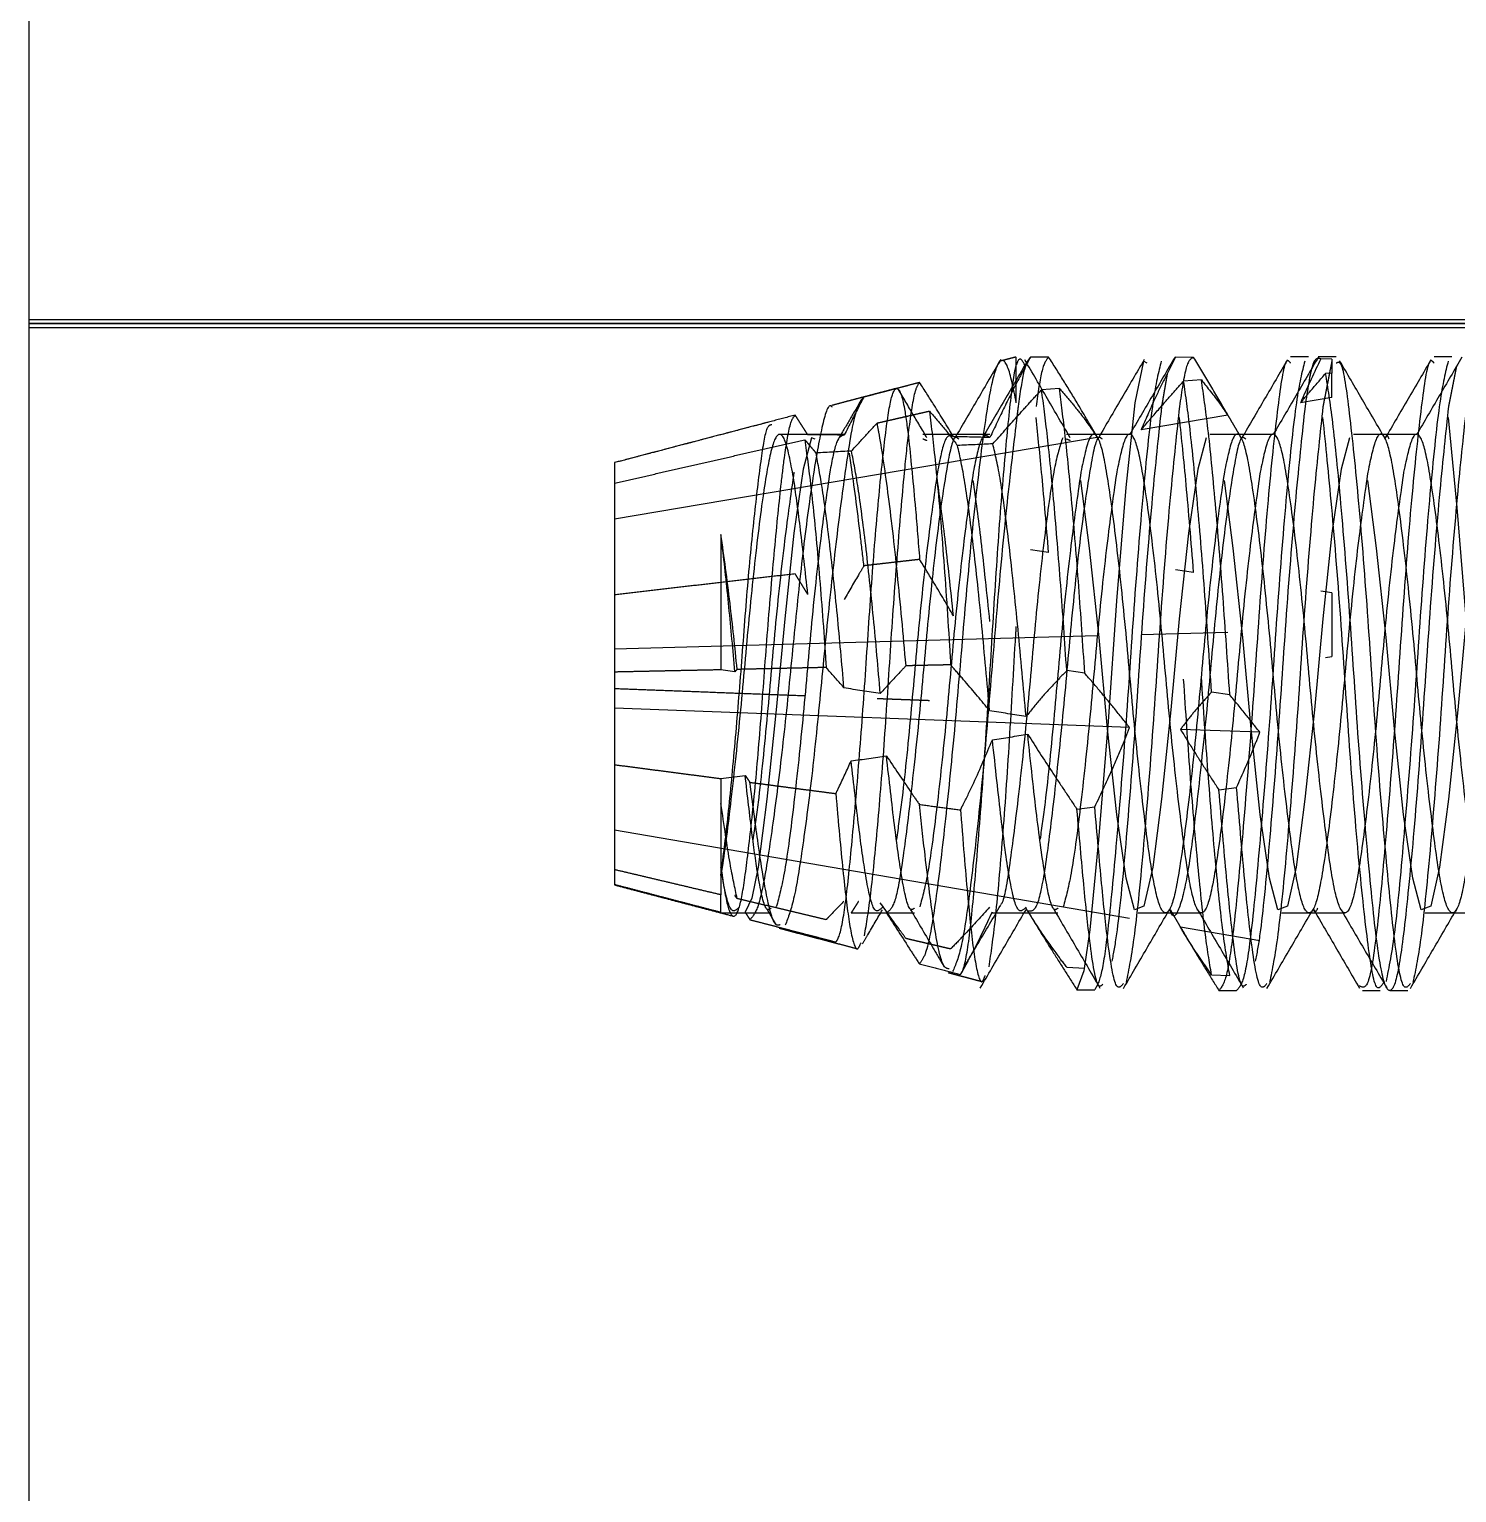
# Paper-space layout '2 DOOR PANEL LAYOUT - A1 Sheet' of a CAD drawing. Extents: x 50 to 825, y 22 to 486.
# Drawn here: x 471.073 to 472.101, y 465.274 to 466.327 of the extents above; entities that cross this region are included whole.
import ezdxf

# ---------------------------------------------------------------- set-up
doc = ezdxf.new("R2010")
doc.units = 0
doc.linetypes.add('HIDDEN', pattern=[0.375, 0.25, -0.125])
doc.layers.add('N-EQPM', color=3, linetype='Continuous', lineweight=25)

psp = doc.layouts.new('2 DOOR PANEL LAYOUT - A1 Sheet')

# ---------------------------------------------------------------- linework, layer by layer
at = {"layer": 'N-EQPM', "linetype": 'HIDDEN', "ltscale": 7}
for p, q in [((471.0729, 466.1155), (471.0729, 466.752)), ((471.0729, 466.1184), (472.3125, 466.1184)), ((471.0729, 466.1156), (472.3125, 466.1156)), ((471.0729, 466.1155), (472.3125, 466.1155)), ((471.0729, 466.1126), (471.0729, 466.1155)), ((471.0729, 466.1126), (472.3125, 466.1126)), ((471.0729, 464.9953), (471.0729, 466.1126)), ((471.7836, 466.0584), (471.7836, 466.0913)), ((471.8069, 466.0913), (471.7938, 466.0913)), ((471.9113, 466.0911), (471.8983, 466.0912)), ((472.0109, 466.0898), (472.0028, 466.09)), ((472.0109, 466.0898), (472.0109, 466.0798)), ((472.0109, 466.0798), (472.0063, 466.0795)), ((472.0109, 466.0622), (472.0109, 466.0798)), ((471.8146, 466.0687), (471.8018, 466.0678)), ((471.9169, 466.0748), (471.9041, 466.074)), ((472.0109, 466.0622), (471.9883, 466.0583)), ((471.9358, 466.0494), (471.8734, 466.0389)), ((471.8419, 466.0335), (471.4944, 465.9746)), ((471.4944, 466.0153), (471.4944, 466.0005)), ((471.4944, 466.0005), (471.4944, 465.8645)), ((471.5709, 465.9636), (471.5709, 465.8661)), ((471.8069, 465.9506), (471.7938, 465.9524)), ((471.9113, 465.9363), (471.8983, 465.9381)), ((472.0109, 465.9216), (472.0028, 465.9228)), ((472.0109, 465.9216), (472.0109, 465.8758)), ((471.8419, 465.8905), (471.4944, 465.8811)), ((471.9358, 465.893), (471.8734, 465.8913)), ((471.581, 465.8647), (471.5709, 465.8661)), ((472.0063, 465.875), (472.0109, 465.8758)), ((471.4944, 465.8645), (471.4944, 465.8386)), ((471.8329, 465.8636), (471.8199, 465.8655)), ((471.9373, 465.8481), (471.9242, 465.8501)), ((471.8651, 465.8246), (471.4944, 465.8386)), ((471.4944, 465.8386), (471.4944, 465.7978)), ((471.959, 465.8211), (471.9018, 465.8232)), ((471.4944, 465.7978), (471.4944, 465.7112)), ((471.5709, 465.7878), (471.5884, 465.7901)), ((471.5709, 465.7878), (471.5709, 465.7241)), ((471.9295, 465.7796), (471.9422, 465.7814)), ((471.8273, 465.7657), (471.8401, 465.7674)), ((471.8651, 465.6871), (471.4944, 465.7506)), ((471.5709, 465.7235), (471.5709, 465.7041)), ((471.5709, 465.6916), (471.5709, 465.7041)), ((471.959, 465.671), (471.9018, 465.6808)), ((471.8199, 465.6519), (471.8329, 465.6512)), ((471.9242, 465.6466), (471.9373, 465.646)), ((471.8273, 465.6357), (471.8401, 465.6356)), ((471.9295, 465.6352), (471.9422, 465.6352))]:
    psp.add_line(p, q, dxfattribs=at)
for points in [[(471.8778, 466.087), (471.8751, 466.0884), (471.869, 466.0583), (471.8624, 465.9975), (471.8557, 465.9158), (471.8497, 465.8288), (471.8429, 465.7437), (471.8366, 465.6788), (471.8322, 465.6493), (471.8273, 465.6357), (471.8273, 465.6357)], [(472.1877, 466.087), (472.185, 466.0884), (472.1789, 466.0583), (472.1723, 465.9975), (472.1656, 465.9158), (472.1596, 465.8288), (472.1528, 465.7437), (472.1465, 465.6788), (472.1402, 465.6417), (472.1333, 465.6382), (472.1273, 465.6683), (472.1206, 465.7291), (472.114, 465.8108), (472.108, 465.8978), (472.1011, 465.9829), (472.0948, 466.0477), (472.0948, 466.0477)], [(471.6389, 466.0322), (471.6362, 466.0332), (471.6302, 466.0105), (471.6235, 465.9646), (471.6169, 465.9029), (471.6108, 465.8372), (471.604, 465.773), (471.5977, 465.7241), (471.5933, 465.7016), (471.5884, 465.6915), (471.5884, 465.6915)], [(471.9203, 466.0332), (471.9142, 466.0105), (471.9076, 465.9646), (471.9009, 465.9029), (471.8949, 465.8372), (471.8881, 465.773), (471.8818, 465.7241), (471.8755, 465.696), (471.8686, 465.6933), (471.8626, 465.7161), (471.8559, 465.762), (471.8493, 465.8237), (471.8433, 465.8894), (471.8364, 465.9536), (471.8301, 466.0025), (471.8301, 466.0025)], [(472.0236, 466.0332), (472.0175, 466.0105), (472.0109, 465.9646), (472.0042, 465.9029), (471.9982, 465.8372), (471.9914, 465.773), (471.9851, 465.7241), (471.9788, 465.696), (471.9719, 465.6933), (471.9659, 465.7161), (471.9592, 465.762), (471.9526, 465.8237), (471.9466, 465.8894), (471.9397, 465.9536), (471.9334, 466.0025), (471.9334, 466.0025)], [(472.1269, 466.0332), (472.1208, 466.0105), (472.1142, 465.9646), (472.1075, 465.9029), (472.1015, 465.8372), (472.0947, 465.773), (472.0884, 465.7241), (472.0821, 465.696), (472.0752, 465.6933), (472.0692, 465.7161), (472.0625, 465.762), (472.0559, 465.8237), (472.0499, 465.8894), (472.043, 465.9536), (472.0367, 466.0025), (472.0367, 466.0025)]]:
    psp.add_lwpolyline(points, dxfattribs=at)
for major_axis, ratio, start_param, end_param in [((-1.4022, -0.0934), 0.10313, 4.07907, 4.101961), ((-1.4022, -0.0934), 0.10313, 3.983232, 4.007909), ((-1.4022, -0.1459), 0.065226, 3.981354, 4.00532), ((-1.4022, -0.1459), 0.065226, 4.074579, 4.096899), ((-1.4022, 0.1459), 0.065226, 4.069647, 4.092899), ((-1.4022, 0.1459), 0.065226, 3.971951, 3.997166), ((-1.4022, -0.0934), 0.10313, 2.287904, 2.312362), ((-1.4022, -0.0934), 0.10313, 2.194777, 2.217431)]:
    psp.add_ellipse((470.8376, 465.8633), major_axis=major_axis, ratio=ratio, start_param=start_param, end_param=end_param, dxfattribs=at)
for points, knots in [([(471.7836, 466.0584), (471.7816, 466.0686), (471.7774, 466.0894), (471.7704, 466.0904), (471.7642, 466.0673), (471.7577, 466.0205), (471.7506, 465.9566), (471.7443, 465.883), (471.7379, 465.8083), (471.7308, 465.7412), (471.7244, 465.6892), (471.7189, 465.661), (471.7152, 465.6562), (471.7138, 465.6544)], [0, 0, 0, 0, 0.09296, 0.189983, 0.287103, 0.383919, 0.478657, 0.573518, 0.668231, 0.760689, 0.853291, 0.945849, 1, 1, 1, 1]), ([(471.7724, 466.0896), (471.7669, 466.0802), (471.756, 466.0614), (471.745, 466.0426), (471.7395, 466.0333)], [0, 0, 0, 0, 0.500447, 1, 1, 1, 1]), ([(471.7914, 466.0882), (471.7859, 466.0789), (471.7751, 466.0602), (471.7642, 466.0417), (471.7587, 466.0324)], [0, 0, 0, 0, 0.500148, 1, 1, 1, 1]), ([(471.7938, 466.0913), (471.7913, 466.0865), (471.7848, 466.0746), (471.7749, 466.0554), (471.7681, 466.0407), (471.7646, 466.0334)], [0, 0, 0, 0, 0.24857, 0.624132, 1, 1, 1, 1]), ([(471.7897, 466.0858), (471.788, 466.0888), (471.7859, 466.0924), (471.784, 466.0866), (471.7836, 466.0856)], [0, 0, 0, 0, 0.819921, 1, 1, 1, 1]), ([(471.7938, 466.0913), (471.7922, 466.0893), (471.7891, 466.0853), (471.7863, 466.0654), (471.7849, 466.0557)], [0, 0, 0, 0, 0.50875, 1, 1, 1, 1]), ([(471.8225, 466.0332), (471.817, 466.0425), (471.8061, 466.0612), (471.7952, 466.08), (471.7897, 466.0893)], [0, 0, 0, 0, 0.49973, 1, 1, 1, 1]), ([(471.8069, 466.0913), (471.8053, 466.0894), (471.8021, 466.0857), (471.7992, 466.0656), (471.7978, 466.0557)], [0, 0, 0, 0, 0.508739, 1, 1, 1, 1]), ([(471.8419, 466.0335), (471.8373, 466.0415), (471.8294, 466.0552), (471.8176, 466.0744), (471.8105, 466.0857), (471.8069, 466.0913)], [0, 0, 0, 0, 0.407665, 0.703812, 1, 1, 1, 1]), ([(471.888, 466.0884), (471.886, 466.0805), (471.882, 466.0644), (471.8753, 466.0006), (471.8686, 465.9182), (471.8627, 465.8267), (471.8557, 465.7411), (471.85, 465.6806), (471.8451, 465.6449), (471.8418, 465.6387), (471.8401, 465.6356)], [0, 0, 0, 0, 0.131427, 0.267101, 0.402776, 0.534203, 0.671072, 0.80442, 0.90051, 1, 1, 1, 1]), ([(471.8757, 466.0895), (471.8702, 466.0801), (471.8592, 466.0613), (471.8482, 466.0425), (471.8427, 466.0331)], [0, 0, 0, 0, 0.500511, 1, 1, 1, 1]), ([(471.8979, 466.0913), (471.8924, 466.082), (471.8816, 466.0634), (471.8707, 466.0448), (471.8653, 466.0355)], [0, 0, 0, 0, 0.500113, 1, 1, 1, 1]), ([(471.8983, 466.0912), (471.8957, 466.0861), (471.8905, 466.076), (471.882, 466.0586), (471.8766, 466.0462), (471.8734, 466.0389)], [0, 0, 0, 0, 0.29298, 0.585965, 1, 1, 1, 1]), ([(471.9113, 466.0911), (471.9095, 466.0903), (471.9059, 466.0889), (471.9027, 466.0666), (471.9011, 466.0557)], [0, 0, 0, 0, 0.508488, 1, 1, 1, 1]), ([(471.9358, 466.0494), (471.9353, 466.0503), (471.9311, 466.0578), (471.9231, 466.0718), (471.9153, 466.0846), (471.9113, 466.0911)], [0, 0, 0, 0, 0.064112, 0.531976, 1, 1, 1, 1]), ([(471.9811, 466.087), (471.9802, 466.0881), (471.977, 466.0918), (471.9724, 466.0614), (471.9657, 466.0014), (471.959, 465.9179), (471.9531, 465.8267), (471.9461, 465.7411), (471.9403, 465.679), (471.935, 465.6419), (471.9313, 465.6375), (471.9295, 465.6352)], [0, 0, 0, 0, 0.051185, 0.173458, 0.299684, 0.42591, 0.548183, 0.675519, 0.79958, 0.898104, 1, 1, 1, 1]), ([(471.9913, 466.0884), (471.9893, 466.0805), (471.9853, 466.0644), (471.9786, 466.0006), (471.9719, 465.9182), (471.966, 465.8267), (471.959, 465.7411), (471.9532, 465.6788), (471.9478, 465.6415), (471.9441, 465.6373), (471.9422, 465.6352)], [0, 0, 0, 0, 0.128504, 0.261162, 0.39382, 0.522325, 0.65615, 0.786533, 0.891483, 1, 1, 1, 1]), ([(471.9788, 466.0893), (471.9734, 466.0799), (471.9624, 466.0612), (471.9515, 466.0425), (471.946, 466.0331)], [0, 0, 0, 0, 0.500293, 1, 1, 1, 1]), ([(472.0012, 466.0913), (471.9957, 466.082), (471.9849, 466.0634), (471.974, 466.0448), (471.9686, 466.0355)], [0, 0, 0, 0, 0.500113, 1, 1, 1, 1]), ([(472.0028, 466.09), (471.9982, 466.0803), (471.9932, 466.0698), (471.9886, 466.0592), (471.9883, 466.0583)], [0, 0, 0, 0, 0.920974, 1, 1, 1, 1]), ([(472.0028, 466.09), (472.0008, 466.0906), (471.9968, 466.0917), (471.9933, 466.0676), (471.9915, 466.0557)], [0, 0, 0, 0, 0.508007, 1, 1, 1, 1]), ([(472.0674, 465.6403), (472.0657, 465.6382), (472.0618, 465.6332), (472.0561, 465.6667), (472.0499, 465.7288), (472.0428, 465.8125), (472.037, 465.9038), (472.0303, 465.9893), (472.0235, 466.0538), (472.0186, 466.0893), (472.0151, 466.0875), (472.0138, 466.0869)], [0, 0, 0, 0, 0.090174, 0.209805, 0.329436, 0.452226, 0.570133, 0.691852, 0.81357, 0.931477, 1, 1, 1, 1]), ([(472.0492, 466.0326), (472.0437, 466.0419), (472.0328, 466.0606), (472.0219, 466.0793), (472.0164, 466.0886)], [0, 0, 0, 0, 0.499757, 1, 1, 1, 1]), ([(472.0844, 466.087), (472.0835, 466.0881), (472.0803, 466.0918), (472.0757, 466.0614), (472.069, 466.0014), (472.0623, 465.9179), (472.0564, 465.8267), (472.0494, 465.741), (472.0432, 465.6746), (472.0371, 465.635), (472.0328, 465.6374), (472.0307, 465.6385)], [0, 0, 0, 0, 0.049283, 0.167011, 0.288545, 0.410079, 0.527807, 0.65041, 0.76986, 0.889309, 1, 1, 1, 1]), ([(472.0821, 466.0893), (472.0767, 466.0799), (472.0657, 466.0612), (472.0548, 466.0425), (472.0493, 466.0331)], [0, 0, 0, 0, 0.500293, 1, 1, 1, 1]), ([(472.0946, 466.0884), (472.0926, 466.0805), (472.0886, 466.0644), (472.0819, 466.0006), (472.0752, 465.9182), (472.0693, 465.8265), (472.0623, 465.7416), (472.0561, 465.6726), (472.0519, 465.652), (472.0498, 465.6417)], [0, 0, 0, 0, 0.140148, 0.284827, 0.429505, 0.569653, 0.715605, 0.857802, 1, 1, 1, 1]), ([(472.1045, 466.0913), (472.099, 466.082), (472.0882, 466.0634), (472.0773, 466.0448), (472.0719, 466.0355)], [0, 0, 0, 0, 0.500113, 1, 1, 1, 1]), ([(471.7434, 465.6467), (471.7439, 465.6473), (471.746, 465.6505), (471.7497, 465.6692), (471.7541, 465.7156), (471.7592, 465.779), (471.7641, 465.8528), (471.7685, 465.9285), (471.7735, 465.9979), (471.7786, 466.0527), (471.7816, 466.0773), (471.7834, 466.0847), (471.7836, 466.0856)], [0, 0, 0, 0, 0.030685, 0.147582, 0.264408, 0.382582, 0.501566, 0.620507, 0.740518, 0.861587, 0.98264, 1, 1, 1, 1]), ([(471.9883, 466.0583), (471.9906, 466.0612), (471.9966, 466.0683), (472.0027, 466.0753), (472.0063, 466.0795)], [0, 0, 0, 0, 0.403677, 1, 1, 1, 1]), ([(472.0948, 466.0557), (472.0928, 466.0369), (472.0886, 465.9989), (472.0816, 465.9138), (472.0757, 465.8228), (472.069, 465.7375), (472.0623, 465.6717), (472.0564, 465.6348), (472.0494, 465.6327), (472.0432, 465.6659), (472.0369, 465.729), (472.0299, 465.8124), (472.0241, 465.9039), (472.0176, 465.9851), (472.0115, 466.0479), (472.008, 466.0691), (472.0063, 466.0795)], [0, 0, 0, 0, 0.072273, 0.146454, 0.217685, 0.291219, 0.364753, 0.435984, 0.510165, 0.582438, 0.654711, 0.728892, 0.800123, 0.873657, 0.938073, 1, 1, 1, 1]), ([(471.6537, 465.6701), (471.6541, 465.6707), (471.6563, 465.6733), (471.66, 465.6901), (471.6644, 465.7313), (471.6695, 465.788), (471.6745, 465.8538), (471.6788, 465.9216), (471.6838, 465.9837), (471.6889, 466.033), (471.6932, 466.0638), (471.6981, 466.0722), (471.7027, 466.0598), (471.7052, 466.0396), (471.7063, 466.0313)], [0, 0, 0, 0, 0.024911, 0.113583, 0.202188, 0.291934, 0.382376, 0.472778, 0.564083, 0.656293, 0.74849, 0.841354, 0.935332, 1, 1, 1, 1]), ([(471.7193, 466.0331), (471.7158, 466.0391), (471.7087, 466.051), (471.7017, 466.063), (471.6982, 466.069)], [0, 0, 0, 0, 0.4998, 1, 1, 1, 1]), ([(471.7063, 466.0386), (471.7078, 466.0499), (471.7103, 466.068), (471.713, 466.0716), (471.714, 466.073)], [0, 0, 0, 0, 0.629329, 1, 1, 1, 1]), ([(471.7384, 466.034), (471.7338, 466.0415), (471.7258, 466.0546), (471.7175, 466.0675), (471.714, 466.073)], [0, 0, 0, 0, 0.577271, 1, 1, 1, 1]), ([(471.7667, 466.0288), (471.7725, 466.0353), (471.7811, 466.0451), (471.7929, 466.0581), (471.7988, 466.0646), (471.8018, 466.0678)], [0, 0, 0, 0, 0.499963, 0.749979, 1, 1, 1, 1]), ([(471.8199, 465.8655), (471.8185, 465.8863), (471.8156, 465.9286), (471.8108, 465.9868), (471.806, 466.0362), (471.8032, 466.0574), (471.8018, 466.0678)], [0, 0, 0, 0, 0.247697, 0.505138, 0.757219, 1, 1, 1, 1]), ([(471.8329, 465.8636), (471.8315, 465.8847), (471.8286, 465.9277), (471.8237, 465.9869), (471.8188, 466.0369), (471.816, 466.0582), (471.8146, 466.0687)], [0, 0, 0, 0, 0.247631, 0.505158, 0.757319, 1, 1, 1, 1]), ([(471.8146, 466.0687), (471.8172, 466.0657), (471.8224, 466.0597), (471.8319, 466.0481), (471.838, 466.0393), (471.8419, 466.0335)], [0, 0, 0, 0, 0.260983, 0.521972, 1, 1, 1, 1]), ([(471.8734, 466.0389), (471.8776, 466.0437), (471.8846, 466.052), (471.8949, 466.0637), (471.901, 466.0706), (471.9041, 466.074)], [0, 0, 0, 0, 0.413106, 0.706546, 1, 1, 1, 1]), ([(471.9242, 465.8501), (471.9226, 465.8734), (471.9195, 465.9211), (471.9141, 465.9871), (471.9087, 466.0419), (471.9056, 466.0635), (471.9041, 466.074)], [0, 0, 0, 0, 0.247496, 0.505329, 0.757719, 1, 1, 1, 1]), ([(471.9373, 465.8481), (471.9357, 465.8718), (471.9325, 465.9202), (471.927, 465.9872), (471.9216, 466.0427), (471.9184, 466.0642), (471.9169, 466.0748)], [0, 0, 0, 0, 0.247519, 0.505358, 0.757739, 1, 1, 1, 1]), ([(471.9169, 466.0748), (471.9213, 466.0692), (471.9281, 466.0609), (471.9339, 466.0523), (471.9358, 466.0494)], [0, 0, 0, 0, 0.665191, 1, 1, 1, 1]), ([(471.6511, 466.0553), (471.6508, 466.0556), (471.6482, 466.0584), (471.6436, 466.0426), (471.6374, 466.0079), (471.6302, 465.955), (471.6237, 465.8932), (471.6175, 465.8288), (471.6104, 465.7698), (471.6037, 465.7228), (471.598, 465.6933), (471.5937, 465.6884), (471.5918, 465.6862)], [0, 0, 0, 0, 0.014907, 0.130613, 0.246258, 0.358923, 0.471505, 0.584038, 0.693788, 0.803246, 0.912669, 1, 1, 1, 1]), ([(471.671, 466.0587), (471.6683, 466.0542), (471.663, 466.0451), (471.6577, 466.0361), (471.655, 466.0316)], [0, 0, 0, 0, 0.500084, 1, 1, 1, 1]), ([(471.6739, 466.0625), (471.6728, 466.0604), (471.6679, 466.0513), (471.6633, 466.0422), (471.6597, 466.0352)], [0, 0, 0, 0, 0.228724, 1, 1, 1, 1]), ([(471.6739, 466.0625), (471.673, 466.0617), (471.6699, 466.0589), (471.6663, 466.0464), (471.6638, 466.0317), (471.6634, 466.029)], [0, 0, 0, 0, 0.23142, 0.860587, 1, 1, 1, 1]), ([(471.6166, 466.0187), (471.6181, 466.0288), (471.6206, 466.0451), (471.6234, 466.0483), (471.6244, 466.0495)], [0, 0, 0, 0, 0.622106, 1, 1, 1, 1]), ([(471.721, 466.0524), (471.7225, 466.0408), (471.7254, 466.0169), (471.7305, 465.9584), (471.7341, 465.9059), (471.736, 465.8759), (471.7363, 465.8697)], [0, 0, 0, 0, 0.291283, 0.604746, 0.919038, 1, 1, 1, 1]), ([(471.721, 466.0524), (471.7242, 466.0487), (471.7314, 466.0406), (471.7378, 466.0322), (471.7413, 466.0276)], [0, 0, 0, 0, 0.447671, 1, 1, 1, 1]), ([(471.8069, 465.9506), (471.8053, 465.9698), (471.8021, 466.0074), (471.7992, 466.0345), (471.7978, 466.0477)], [0, 0, 0, 0, 0.508739, 1, 1, 1, 1]), ([(471.8882, 466.0557), (471.8862, 466.0369), (471.882, 465.9989), (471.875, 465.9139), (471.8691, 465.8226), (471.8624, 465.7385), (471.8566, 465.6783), (471.8535, 465.662), (471.8524, 465.6563)], [0, 0, 0, 0, 0.178559, 0.361831, 0.537816, 0.71949, 0.901164, 1, 1, 1, 1]), ([(471.9011, 466.0557), (471.8991, 466.0369), (471.8949, 465.9989), (471.8879, 465.9138), (471.882, 465.8227), (471.8753, 465.738), (471.8686, 465.6702), (471.8646, 465.6505), (471.8626, 465.6409)], [0, 0, 0, 0, 0.16577, 0.335915, 0.499296, 0.667958, 0.83662, 1, 1, 1, 1]), ([(471.9113, 465.9363), (471.9095, 465.9584), (471.9059, 466.0019), (471.9027, 466.0326), (471.9011, 466.0477)], [0, 0, 0, 0, 0.508488, 1, 1, 1, 1]), ([(471.9915, 466.0557), (471.9895, 466.0369), (471.9853, 465.9989), (471.9783, 465.9139), (471.9724, 465.8226), (471.9657, 465.7385), (471.9599, 465.6783), (471.9568, 465.662), (471.9557, 465.6563)], [0, 0, 0, 0, 0.178559, 0.361831, 0.537816, 0.71949, 0.901164, 1, 1, 1, 1]), ([(472.0044, 466.0557), (472.0024, 466.0369), (471.9982, 465.9989), (471.9912, 465.9138), (471.9854, 465.8227), (471.9786, 465.738), (471.9719, 465.6702), (471.9679, 465.6505), (471.9659, 465.6409)], [0, 0, 0, 0, 0.16577, 0.335915, 0.499296, 0.667958, 0.83662, 1, 1, 1, 1]), ([(472.048, 465.6408), (472.0463, 465.6382), (472.0423, 465.6324), (472.037, 465.6645), (472.0303, 465.7253), (472.0235, 465.8087), (472.0177, 465.8996), (472.0107, 465.9867), (472.0065, 466.0276), (472.0044, 466.0477)], [0, 0, 0, 0, 0.112818, 0.257766, 0.4074, 0.557034, 0.701982, 0.852932, 1, 1, 1, 1]), ([(472.1077, 466.0557), (472.1057, 466.0369), (472.1015, 465.9989), (472.0945, 465.9138), (472.0887, 465.8227), (472.0819, 465.738), (472.0752, 465.6702), (472.0712, 465.6505), (472.0692, 465.6409)], [0, 0, 0, 0, 0.16577, 0.335915, 0.499296, 0.667958, 0.83662, 1, 1, 1, 1]), ([(471.5709, 465.718), (471.5724, 465.7298), (471.5755, 465.7534), (471.5806, 465.8061), (471.5855, 465.8647), (471.5898, 465.9241), (471.595, 465.9777), (471.5999, 466.0185), (471.6037, 466.042), (471.6065, 466.0426), (471.6076, 466.0428)], [0, 0, 0, 0, 0.128478, 0.257297, 0.386811, 0.516189, 0.647565, 0.779948, 0.912246, 1, 1, 1, 1]), ([(471.6235, 466.0025), (471.6215, 466.0136), (471.6173, 466.0361), (471.6103, 466.0375), (471.6044, 466.014), (471.5977, 465.9672), (471.591, 465.9046), (471.5851, 465.8356), (471.5781, 465.7712), (471.5735, 465.7343), (471.5712, 465.72), (471.5709, 465.718)], [0, 0, 0, 0, 0.121649, 0.246537, 0.366419, 0.490208, 0.613997, 0.73388, 0.858767, 0.980417, 1, 1, 1, 1]), ([(471.6597, 466.0352), (471.6579, 466.0347), (471.6542, 466.0339), (471.6509, 466.0169), (471.6493, 466.0085)], [0, 0, 0, 0, 0.508493, 1, 1, 1, 1]), ([(471.6649, 466.0236), (471.6685, 466.0276), (471.6747, 466.0343), (471.6808, 466.041), (471.6834, 466.0438)], [0, 0, 0, 0, 0.594005, 1, 1, 1, 1]), ([(471.6743, 465.6746), (471.6758, 465.6835), (471.6788, 465.7015), (471.6838, 465.7525), (471.6889, 465.8151), (471.6932, 465.8845), (471.6981, 465.9518), (471.7027, 466.0051), (471.7052, 466.0289), (471.7063, 466.0386)], [0, 0, 0, 0, 0.146371, 0.294203, 0.443501, 0.592777, 0.743136, 0.895296, 1, 1, 1, 1]), ([(471.7042, 465.869), (471.7022, 465.8915), (471.6981, 465.9371), (471.6912, 465.9963), (471.6862, 466.0292), (471.6838, 466.0416), (471.6834, 466.0438)], [0, 0, 0, 0, 0.307547, 0.621473, 0.935169, 1, 1, 1, 1]), ([(471.7384, 466.034), (471.7363, 466.0348), (471.7323, 466.0364), (471.7286, 466.0177), (471.7268, 466.0085)], [0, 0, 0, 0, 0.507866, 1, 1, 1, 1]), ([(471.7836, 466.0447), (471.7816, 466.0277), (471.7774, 465.9929), (471.7704, 465.9215), (471.7642, 465.8445), (471.7577, 465.7703), (471.7506, 465.7087), (471.7443, 465.6636), (471.7399, 465.6537), (471.7377, 465.6488)], [0, 0, 0, 0, 0.139114, 0.284307, 0.429647, 0.574531, 0.716304, 0.858263, 1, 1, 1, 1]), ([(471.7646, 466.0334), (471.7625, 466.0347), (471.7583, 466.0372), (471.7545, 466.018), (471.7526, 466.0085)], [0, 0, 0, 0, 0.507573, 1, 1, 1, 1]), ([(471.9334, 466.0085), (471.9314, 465.9944), (471.9272, 465.9657), (471.9202, 465.9014), (471.9143, 465.8327), (471.9076, 465.7684), (471.9008, 465.7187), (471.895, 465.6908), (471.888, 465.6892), (471.8818, 465.7143), (471.8755, 465.7619), (471.8685, 465.8249), (471.8627, 465.8939), (471.8559, 465.9582), (471.8492, 466.008), (471.8434, 466.0355), (471.8363, 466.0384), (471.8322, 466.0184), (471.8301, 466.0085)], [0, 0, 0, 0, 0.06204, 0.125731, 0.186869, 0.25, 0.313131, 0.374269, 0.43796, 0.5, 0.56204, 0.625731, 0.686869, 0.75, 0.813131, 0.874269, 0.93796, 1, 1, 1, 1]), ([(471.9592, 466.0085), (471.9572, 465.9944), (471.953, 465.9657), (471.946, 465.9014), (471.9402, 465.8327), (471.9334, 465.7684), (471.9267, 465.7187), (471.9208, 465.6908), (471.9138, 465.6892), (471.9076, 465.7143), (471.9014, 465.7619), (471.8943, 465.8249), (471.8885, 465.8939), (471.8818, 465.9582), (471.875, 466.008), (471.8692, 466.0355), (471.8622, 466.0384), (471.858, 466.0184), (471.8559, 466.0085)], [0, 0, 0, 0, 0.06204, 0.125731, 0.186869, 0.25, 0.313131, 0.374269, 0.43796, 0.5, 0.56204, 0.625731, 0.686869, 0.75, 0.813131, 0.874269, 0.93796, 1, 1, 1, 1]), ([(472.0367, 466.0085), (472.0347, 465.9944), (472.0305, 465.9657), (472.0235, 465.9014), (472.0176, 465.8327), (472.0109, 465.7684), (472.0042, 465.7187), (471.9983, 465.6908), (471.9913, 465.6892), (471.9851, 465.7143), (471.9788, 465.7619), (471.9718, 465.8249), (471.966, 465.8939), (471.9592, 465.9582), (471.9525, 466.008), (471.9467, 466.0355), (471.9396, 466.0384), (471.9355, 466.0184), (471.9334, 466.0085)], [0, 0, 0, 0, 0.06204, 0.125731, 0.186869, 0.25, 0.313131, 0.374269, 0.43796, 0.5, 0.56204, 0.625731, 0.686869, 0.75, 0.813131, 0.874269, 0.93796, 1, 1, 1, 1]), ([(472.0625, 466.0085), (472.0605, 465.9944), (472.0563, 465.9657), (472.0493, 465.9014), (472.0435, 465.8327), (472.0367, 465.7684), (472.03, 465.7187), (472.0241, 465.6908), (472.0171, 465.6892), (472.0109, 465.7143), (472.0047, 465.7619), (471.9976, 465.8249), (471.9918, 465.8939), (471.9851, 465.9582), (471.9783, 466.008), (471.9725, 466.0355), (471.9655, 466.0384), (471.9613, 466.0184), (471.9592, 466.0085)], [0, 0, 0, 0, 0.06204, 0.125731, 0.186869, 0.25, 0.313131, 0.374269, 0.43796, 0.5, 0.56204, 0.625731, 0.686869, 0.75, 0.813131, 0.874269, 0.93796, 1, 1, 1, 1]), ([(472.14, 466.0085), (472.138, 465.9944), (472.1338, 465.9657), (472.1268, 465.9014), (472.1209, 465.8327), (472.1142, 465.7684), (472.1075, 465.7187), (472.1016, 465.6908), (472.0946, 465.6892), (472.0884, 465.7143), (472.0821, 465.7619), (472.0751, 465.8249), (472.0693, 465.8939), (472.0625, 465.9582), (472.0558, 466.008), (472.05, 466.0355), (472.0429, 466.0384), (472.0388, 466.0184), (472.0367, 466.0085)], [0, 0, 0, 0, 0.06204, 0.125731, 0.186869, 0.25, 0.313131, 0.374269, 0.43796, 0.5, 0.56204, 0.625731, 0.686869, 0.75, 0.813131, 0.874269, 0.93796, 1, 1, 1, 1]), ([(472.0521, 466.0322), (472.0512, 466.0343), (472.0502, 466.0364), (472.0494, 466.0332), (472.0494, 466.0331)], [0, 0, 0, 0, 0.989791, 1, 1, 1, 1]), ([(472.1658, 466.0085), (472.1638, 465.9944), (472.1596, 465.9657), (472.1526, 465.9014), (472.1468, 465.8327), (472.14, 465.7684), (472.1333, 465.7187), (472.1274, 465.6908), (472.1204, 465.6892), (472.1142, 465.7143), (472.108, 465.7619), (472.1009, 465.8249), (472.0951, 465.8939), (472.0884, 465.9582), (472.0816, 466.008), (472.0758, 466.0355), (472.0688, 466.0384), (472.0646, 466.0184), (472.0625, 466.0085)], [0, 0, 0, 0, 0.06204, 0.125731, 0.186869, 0.25, 0.313131, 0.374269, 0.43796, 0.5, 0.56204, 0.625731, 0.686869, 0.75, 0.813131, 0.874269, 0.93796, 1, 1, 1, 1]), ([(471.6634, 466.029), (471.6613, 466.0151), (471.6572, 465.9871), (471.6501, 465.9269), (471.6436, 465.8611), (471.6374, 465.7962), (471.6302, 465.7409), (471.6237, 465.6989), (471.6194, 465.6878), (471.6173, 465.6822)], [0, 0, 0, 0, 0.144235, 0.28857, 0.433206, 0.577765, 0.7186, 0.859331, 1, 1, 1, 1]), ([(471.6313, 466.0318), (471.6327, 466.0215), (471.6357, 466.0002), (471.6408, 465.9479), (471.6445, 465.9008), (471.6463, 465.8736), (471.6467, 465.8678)], [0, 0, 0, 0, 0.293713, 0.603503, 0.914232, 1, 1, 1, 1]), ([(471.7422, 466.0322), (471.7413, 466.033), (471.7382, 466.0358), (471.7336, 466.0129), (471.7268, 465.9675), (471.7201, 465.9046), (471.7142, 465.8357), (471.7072, 465.771), (471.7013, 465.7237), (471.6959, 465.6952), (471.6921, 465.6925), (471.6901, 465.6912)], [0, 0, 0, 0, 0.050788, 0.172072, 0.297309, 0.422545, 0.54383, 0.670177, 0.793249, 0.89491, 1, 1, 1, 1]), ([(471.7063, 466.0313), (471.7078, 466.0159), (471.7103, 465.9916), (471.713, 465.958), (471.714, 465.9456)], [0, 0, 0, 0, 0.629329, 1, 1, 1, 1]), ([(471.7644, 465.8367), (471.7625, 465.8571), (471.7589, 465.8988), (471.7527, 465.9571), (471.7466, 466.0039), (471.743, 466.0198), (471.7413, 466.0276)], [0, 0, 0, 0, 0.249066, 0.507557, 0.758531, 1, 1, 1, 1]), ([(471.7906, 465.8324), (471.7887, 465.8535), (471.7849, 465.8966), (471.7785, 465.9572), (471.7722, 466.0055), (471.7685, 466.0211), (471.7667, 466.0288)], [0, 0, 0, 0, 0.2494, 0.50772, 0.75841, 1, 1, 1, 1]), ([(471.817, 466.0332), (471.815, 466.0272), (471.811, 466.0151), (471.8043, 465.9669), (471.7975, 465.9047), (471.7917, 465.8357), (471.7847, 465.7706), (471.7786, 465.7236), (471.7747, 465.699), (471.7725, 465.6973), (471.7724, 465.6972)], [0, 0, 0, 0, 0.140999, 0.286592, 0.432185, 0.573184, 0.720069, 0.863146, 0.994145, 1, 1, 1, 1]), ([(471.8455, 466.0322), (471.8446, 466.033), (471.8415, 466.0358), (471.8369, 466.0129), (471.8301, 465.9675), (471.8234, 465.9046), (471.8175, 465.8357), (471.8105, 465.771), (471.8044, 465.7217), (471.7984, 465.6917), (471.794, 465.6921), (471.7918, 465.6923)], [0, 0, 0, 0, 0.049322, 0.167107, 0.28873, 0.410352, 0.528137, 0.650838, 0.770359, 0.883522, 1, 1, 1, 1]), ([(471.9488, 466.0322), (471.9479, 466.033), (471.9448, 466.0358), (471.9402, 466.0129), (471.9334, 465.9675), (471.9267, 465.9046), (471.9208, 465.8356), (471.9138, 465.7713), (471.9076, 465.72), (471.9014, 465.6933), (471.8965, 465.6855), (471.8944, 465.6934), (471.8944, 465.6935)], [0, 0, 0, 0, 0.048674, 0.164909, 0.284931, 0.404954, 0.521188, 0.642276, 0.760224, 0.878172, 0.999259, 1, 1, 1, 1]), ([(471.5709, 465.7241), (471.5724, 465.7138), (471.5755, 465.6933), (471.5806, 465.6856), (471.5855, 465.6969), (471.5898, 465.7275), (471.595, 465.7735), (471.5999, 465.8304), (471.6042, 465.8919), (471.6093, 465.9507), (471.6135, 465.9935), (471.6158, 466.0122), (471.6166, 466.0187)], [0, 0, 0, 0, 0.102555, 0.205383, 0.308765, 0.412039, 0.516908, 0.622581, 0.728185, 0.835065, 0.943027, 1, 1, 1, 1]), ([(471.6595, 465.8531), (471.658, 465.8707), (471.6548, 465.9069), (471.6494, 465.9567), (471.644, 465.998), (471.6409, 466.0142), (471.6394, 466.0222)], [0, 0, 0, 0, 0.248302, 0.507055, 0.7586, 1, 1, 1, 1]), ([(471.6739, 465.941), (471.673, 465.9483), (471.6699, 465.9757), (471.6663, 466.0031), (471.6638, 466.0193), (471.6634, 466.0222)], [0, 0, 0, 0, 0.23142, 0.860587, 1, 1, 1, 1]), ([(471.6857, 465.8491), (471.6841, 465.8674), (471.6808, 465.9049), (471.6752, 465.9568), (471.6697, 465.9994), (471.6665, 466.0157), (471.6649, 466.0236)], [0, 0, 0, 0, 0.2484, 0.507161, 0.758656, 1, 1, 1, 1]), ([(471.6235, 466.0085), (471.6215, 465.9944), (471.6173, 465.9657), (471.6102, 465.9013), (471.6044, 465.8333), (471.5987, 465.7764), (471.5952, 465.7523), (471.594, 465.7438)], [0, 0, 0, 0, 0.217749, 0.441294, 0.655881, 0.87746, 1, 1, 1, 1]), ([(471.6493, 466.0085), (471.6473, 465.9944), (471.6431, 465.9657), (471.6361, 465.9015), (471.6303, 465.8327), (471.6235, 465.7687), (471.6168, 465.7175), (471.6128, 465.7027), (471.6108, 465.6954)], [0, 0, 0, 0, 0.165762, 0.335936, 0.499291, 0.667968, 0.836645, 1, 1, 1, 1]), ([(471.7268, 466.0085), (471.7248, 465.9944), (471.7206, 465.9657), (471.7135, 465.9013), (471.7077, 465.8333), (471.702, 465.7764), (471.6985, 465.7525), (471.6973, 465.744)], [0, 0, 0, 0, 0.217965, 0.441731, 0.65653, 0.878329, 1, 1, 1, 1]), ([(471.7526, 466.0085), (471.7506, 465.9944), (471.7464, 465.9657), (471.7394, 465.9015), (471.7336, 465.8327), (471.7268, 465.7687), (471.7201, 465.7175), (471.7161, 465.7027), (471.7141, 465.6954)], [0, 0, 0, 0, 0.165762, 0.335936, 0.499291, 0.667968, 0.836645, 1, 1, 1, 1]), ([(471.8301, 466.0085), (471.8281, 465.9944), (471.8239, 465.9657), (471.8168, 465.9013), (471.811, 465.8333), (471.8053, 465.7765), (471.8019, 465.7526), (471.8007, 465.7442)], [0, 0, 0, 0, 0.218191, 0.44219, 0.657212, 0.87924, 1, 1, 1, 1]), ([(471.8559, 466.0085), (471.8539, 465.9944), (471.8497, 465.9657), (471.8427, 465.9015), (471.8369, 465.8327), (471.8301, 465.7687), (471.8234, 465.7175), (471.8194, 465.7027), (471.8174, 465.6954)], [0, 0, 0, 0, 0.165762, 0.335936, 0.499291, 0.667968, 0.836645, 1, 1, 1, 1]), ([(471.6335, 465.9204), (471.6317, 465.9367), (471.6282, 465.9687), (471.6251, 465.9914), (471.6235, 466.0025)], [0, 0, 0, 0, 0.508626, 1, 1, 1, 1]), ([(471.7384, 465.9049), (471.7363, 465.9244), (471.7323, 465.9627), (471.7286, 465.9894), (471.7268, 466.0025)], [0, 0, 0, 0, 0.507866, 1, 1, 1, 1]), ([(471.7646, 465.9008), (471.7625, 465.9211), (471.7583, 465.9611), (471.7545, 465.9888), (471.7526, 466.0025)], [0, 0, 0, 0, 0.507573, 1, 1, 1, 1]), ([(471.5826, 465.8664), (471.581, 465.8825), (471.5773, 465.9177), (471.5732, 465.9475), (471.5709, 465.9636)], [0, 0, 0, 0, 0.460112, 1, 1, 1, 1]), ([(471.581, 465.8647), (471.5796, 465.8804), (471.5767, 465.9124), (471.5732, 465.945), (471.5712, 465.961), (471.5709, 465.9636)], [0, 0, 0, 0, 0.446165, 0.910082, 1, 1, 1, 1]), ([(471.6739, 465.941), (471.6728, 465.9391), (471.6679, 465.9311), (471.6633, 465.923), (471.6597, 465.9167)], [0, 0, 0, 0, 0.228724, 1, 1, 1, 1]), ([(471.7384, 465.9049), (471.7338, 465.9128), (471.7258, 465.9264), (471.7175, 465.9399), (471.714, 465.9456)], [0, 0, 0, 0, 0.577271, 1, 1, 1, 1]), ([(471.764, 465.6523), (471.7655, 465.6624), (471.7685, 465.6825), (471.7735, 465.7396), (471.7786, 465.8096), (471.7816, 465.8649), (471.7834, 465.8936), (471.7836, 465.8972)], [0, 0, 0, 0, 0.23863, 0.479407, 0.722303, 0.96517, 1, 1, 1, 1]), ([(471.6595, 465.8531), (471.6558, 465.8574), (471.6516, 465.8623), (471.6472, 465.8672), (471.6467, 465.8678)], [0, 0, 0, 0, 0.881831, 1, 1, 1, 1]), ([(471.7042, 465.869), (471.7028, 465.8675), (471.6963, 465.8609), (471.6903, 465.8542), (471.6857, 465.8491)], [0, 0, 0, 0, 0.228633, 1, 1, 1, 1]), ([(471.7644, 465.8367), (471.7586, 465.8437), (471.7499, 465.8542), (471.7403, 465.8651), (471.7368, 465.8691), (471.7363, 465.8697)], [0, 0, 0, 0, 0.633434, 0.950266, 1, 1, 1, 1]), ([(471.8199, 465.8655), (471.8173, 465.8628), (471.8108, 465.8561), (471.8008, 465.8452), (471.794, 465.8367), (471.7906, 465.8324)], [0, 0, 0, 0, 0.245581, 0.622603, 1, 1, 1, 1]), ([(471.8651, 465.8246), (471.8615, 465.8291), (471.8546, 465.8379), (471.8438, 465.8509), (471.8365, 465.8594), (471.8329, 465.8636)], [0, 0, 0, 0, 0.346275, 0.673113, 1, 1, 1, 1]), ([(471.9242, 465.6466), (471.9226, 465.6558), (471.9195, 465.6746), (471.9141, 465.7267), (471.9087, 465.7901), (471.9056, 465.8366), (471.9041, 465.8593)], [0, 0, 0, 0, 0.247496, 0.505329, 0.757719, 1, 1, 1, 1]), ([(471.9373, 465.646), (471.9357, 465.6552), (471.9325, 465.6739), (471.927, 465.7267), (471.9216, 465.791), (471.9184, 465.8382), (471.9169, 465.8613)], [0, 0, 0, 0, 0.247519, 0.505358, 0.757739, 1, 1, 1, 1]), ([(471.9242, 465.8501), (471.9216, 465.8472), (471.9164, 465.8414), (471.9088, 465.8325), (471.9042, 465.8263), (471.9018, 465.8232)], [0, 0, 0, 0, 0.329061, 0.65813, 1, 1, 1, 1]), ([(471.959, 465.8211), (471.9557, 465.8252), (471.9487, 465.8343), (471.9413, 465.8432), (471.9373, 465.8481)], [0, 0, 0, 0, 0.459863, 1, 1, 1, 1]), ([(471.8401, 465.7674), (471.8447, 465.7771), (471.8521, 465.7927), (471.8602, 465.8118), (471.8638, 465.8212), (471.8651, 465.8246)], [0, 0, 0, 0, 0.511684, 0.825385, 1, 1, 1, 1]), ([(471.7434, 465.7653), (471.7441, 465.7667), (471.7474, 465.7732), (471.7555, 465.7899), (471.762, 465.8054), (471.7664, 465.8157)], [0, 0, 0, 0, 0.084298, 0.389154, 1, 1, 1, 1]), ([(471.7906, 465.6952), (471.7887, 465.6932), (471.7844, 465.6889), (471.7786, 465.7141), (471.7727, 465.7573), (471.7686, 465.796), (471.7664, 465.8157)], [0, 0, 0, 0, 0.235405, 0.502815, 0.747653, 1, 1, 1, 1]), ([(471.8136, 465.6945), (471.8126, 465.6937), (471.8094, 465.6912), (471.8044, 465.7149), (471.7984, 465.7587), (471.794, 465.7992), (471.7918, 465.8198)], [0, 0, 0, 0, 0.134431, 0.430721, 0.711251, 1, 1, 1, 1]), ([(471.7918, 465.8198), (471.7976, 465.8107), (471.8063, 465.7971), (471.8183, 465.7791), (471.8243, 465.7702), (471.8273, 465.7657)], [0, 0, 0, 0, 0.499943, 0.749968, 1, 1, 1, 1]), ([(471.9018, 465.8232), (471.9049, 465.8182), (471.9109, 465.8084), (471.9202, 465.7939), (471.9264, 465.7844), (471.9295, 465.7796)], [0, 0, 0, 0, 0.340631, 0.670304, 1, 1, 1, 1]), ([(471.9422, 465.7814), (471.9466, 465.7912), (471.9525, 465.8043), (471.9576, 465.8176), (471.959, 465.8211)], [0, 0, 0, 0, 0.740988, 1, 1, 1, 1]), ([(471.7103, 465.6945), (471.7093, 465.6937), (471.7061, 465.6912), (471.7013, 465.7138), (471.6959, 465.7527), (471.6921, 465.7868), (471.6901, 465.8042)], [0, 0, 0, 0, 0.144788, 0.463906, 0.727507, 1, 1, 1, 1]), ([(471.6901, 465.8042), (471.6959, 465.7956), (471.7037, 465.7839), (471.7117, 465.7722), (471.7138, 465.7692)], [0, 0, 0, 0, 0.73551, 1, 1, 1, 1]), ([(471.6537, 465.777), (471.6544, 465.7785), (471.6582, 465.7863), (471.6618, 465.7941), (471.6647, 465.8005)], [0, 0, 0, 0, 0.187205, 1, 1, 1, 1]), ([(471.6873, 465.6951), (471.6853, 465.6932), (471.6811, 465.6889), (471.6756, 465.7131), (471.6702, 465.7515), (471.6666, 465.784), (471.6647, 465.8005)], [0, 0, 0, 0, 0.248858, 0.535318, 0.763726, 1, 1, 1, 1]), ([(471.607, 465.6945), (471.606, 465.6937), (471.6028, 465.6912), (471.5982, 465.7128), (471.5933, 465.7474), (471.59, 465.7757), (471.5884, 465.7901)], [0, 0, 0, 0, 0.156044, 0.499972, 0.745599, 1, 1, 1, 1]), ([(471.6135, 465.6825), (471.6125, 465.6822), (471.6092, 465.6811), (471.6037, 465.7017), (471.598, 465.7379), (471.5937, 465.7706), (471.5918, 465.7851)], [0, 0, 0, 0, 0.136604, 0.445233, 0.753762, 1, 1, 1, 1]), ([(471.6537, 465.777), (471.6541, 465.7716), (471.6563, 465.7467), (471.66, 465.708), (471.6643, 465.6753), (471.6686, 465.6616), (471.6709, 465.6676), (471.6717, 465.6695)], [0, 0, 0, 0, 0.074832, 0.341191, 0.607352, 0.876942, 1, 1, 1, 1]), ([(471.9492, 465.6397), (471.9482, 465.6387), (471.9449, 465.6353), (471.9403, 465.6648), (471.935, 465.7148), (471.9313, 465.7578), (471.9295, 465.7796)], [0, 0, 0, 0, 0.147801, 0.473628, 0.732385, 1, 1, 1, 1]), ([(471.9641, 465.6403), (471.9624, 465.6382), (471.9585, 465.6332), (471.9532, 465.6646), (471.9478, 465.7156), (471.9441, 465.7592), (471.9422, 465.7814)], [0, 0, 0, 0, 0.222284, 0.517183, 0.754558, 1, 1, 1, 1]), ([(471.5826, 465.7014), (471.581, 465.709), (471.5773, 465.7257), (471.5732, 465.7544), (471.5709, 465.7698)], [0, 0, 0, 0, 0.460112, 1, 1, 1, 1]), ([(471.7353, 465.6507), (471.7338, 465.651), (471.73, 465.6516), (471.7244, 465.6803), (471.7189, 465.7229), (471.7152, 465.7567), (471.7138, 465.7692)], [0, 0, 0, 0, 0.198724, 0.508781, 0.818687, 1, 1, 1, 1]), ([(471.7138, 465.7692), (471.7188, 465.7685), (471.7287, 465.7672), (471.7386, 465.7659), (471.7434, 465.7653)], [0, 0, 0, 0, 0.506847, 1, 1, 1, 1]), ([(471.7434, 465.7653), (471.7439, 465.7596), (471.746, 465.7322), (471.7497, 465.6893), (471.754, 465.6528), (471.7582, 465.6376), (471.7605, 465.6442), (471.7612, 465.6461)], [0, 0, 0, 0, 0.07103, 0.341621, 0.612047, 0.885596, 1, 1, 1, 1]), ([(471.8459, 465.6397), (471.8449, 465.6387), (471.8416, 465.6353), (471.8371, 465.6638), (471.8322, 465.7095), (471.829, 465.7468), (471.8273, 465.7657)], [0, 0, 0, 0, 0.156448, 0.501338, 0.746324, 1, 1, 1, 1]), ([(471.8608, 465.6403), (471.8591, 465.6382), (471.8552, 465.6332), (471.85, 465.6636), (471.8451, 465.7103), (471.8418, 465.7481), (471.8401, 465.7674)], [0, 0, 0, 0, 0.234056, 0.544571, 0.768327, 1, 1, 1, 1]), ([(471.584, 465.6951), (471.582, 465.6932), (471.5779, 465.6889), (471.5735, 465.7073), (471.5712, 465.722), (471.5709, 465.7241)], [0, 0, 0, 0, 0.429012, 0.920827, 1, 1, 1, 1]), ([(471.6595, 465.6996), (471.6558, 465.6957), (471.6516, 465.6912), (471.6472, 465.6868), (471.6467, 465.6862)], [0, 0, 0, 0, 0.881831, 1, 1, 1, 1]), ([(471.7042, 465.6726), (471.7028, 465.6746), (471.6963, 465.6831), (471.6903, 465.6918), (471.6857, 465.6984)], [0, 0, 0, 0, 0.228633, 1, 1, 1, 1]), ([(471.6729, 465.6688), (471.6742, 465.671), (471.679, 465.6792), (471.6838, 465.6874), (471.6873, 465.6934)], [0, 0, 0, 0, 0.267359, 1, 1, 1, 1]), ([(471.6901, 465.6912), (471.6959, 465.6821), (471.7037, 465.6699), (471.7117, 465.6576), (471.7138, 465.6544)], [0, 0, 0, 0, 0.73551, 1, 1, 1, 1]), ([(471.7075, 465.6934), (471.713, 465.684), (471.7211, 465.6703), (471.7291, 465.6566), (471.7316, 465.6522)], [0, 0, 0, 0, 0.68499, 1, 1, 1, 1]), ([(471.7644, 465.6953), (471.7586, 465.6888), (471.7499, 465.6792), (471.7403, 465.6692), (471.7368, 465.6656), (471.7363, 465.6651)], [0, 0, 0, 0, 0.633434, 0.950266, 1, 1, 1, 1]), ([(471.7434, 465.6467), (471.7441, 465.6479), (471.7474, 465.6537), (471.7555, 465.6686), (471.762, 465.6826), (471.7664, 465.6919)], [0, 0, 0, 0, 0.084298, 0.389154, 1, 1, 1, 1]), ([(471.7464, 465.6526), (471.7496, 465.6581), (471.7583, 465.6728), (471.767, 465.6875), (471.7724, 465.6966)], [0, 0, 0, 0, 0.373477, 1, 1, 1, 1]), ([(471.7577, 465.637), (471.7632, 465.6465), (471.7742, 465.6653), (471.7852, 465.6842), (471.7907, 465.6936)], [0, 0, 0, 0, 0.500607, 1, 1, 1, 1]), ([(471.8199, 465.6519), (471.8173, 465.6553), (471.8108, 465.6641), (471.8008, 465.6782), (471.794, 465.689), (471.7906, 465.6944)], [0, 0, 0, 0, 0.245581, 0.622603, 1, 1, 1, 1]), ([(471.7918, 465.6923), (471.7976, 465.6829), (471.8063, 465.6686), (471.8183, 465.6498), (471.8243, 465.6404), (471.8273, 465.6357)], [0, 0, 0, 0, 0.499943, 0.749968, 1, 1, 1, 1]), ([(471.8108, 465.6934), (471.8163, 465.684), (471.8273, 465.6652), (471.8383, 465.6464), (471.8438, 465.637)], [0, 0, 0, 0, 0.499531, 1, 1, 1, 1]), ([(471.8608, 465.6367), (471.8663, 465.6462), (471.8773, 465.665), (471.8883, 465.6839), (471.8938, 465.6933)], [0, 0, 0, 0, 0.500649, 1, 1, 1, 1]), ([(471.9141, 465.6935), (471.9196, 465.6841), (471.9305, 465.6653), (471.9415, 465.6466), (471.947, 465.6372)], [0, 0, 0, 0, 0.499625, 1, 1, 1, 1]), ([(471.9641, 465.6367), (471.9696, 465.6462), (471.9806, 465.665), (471.9916, 465.6839), (471.9971, 465.6933)], [0, 0, 0, 0, 0.500649, 1, 1, 1, 1]), ([(472.0005, 465.6944), (471.9995, 465.6923), (471.9986, 465.6902), (471.9977, 465.6934), (471.9977, 465.6935)], [0, 0, 0, 0, 0.985008, 1, 1, 1, 1]), ([(471.9977, 465.6935), (472.0032, 465.6841), (472.0142, 465.6652), (472.0252, 465.6463), (472.0307, 465.6369)], [0, 0, 0, 0, 0.499332, 1, 1, 1, 1]), ([(472.0174, 465.6935), (472.0229, 465.6841), (472.0338, 465.6653), (472.0448, 465.6466), (472.0503, 465.6372)], [0, 0, 0, 0, 0.499625, 1, 1, 1, 1]), ([(472.0674, 465.6367), (472.0729, 465.6462), (472.0839, 465.665), (472.0949, 465.6839), (472.1004, 465.6933)], [0, 0, 0, 0, 0.500649, 1, 1, 1, 1]), ([(471.9242, 465.6466), (471.9216, 465.6503), (471.9164, 465.6578), (471.9088, 465.6691), (471.9042, 465.6768), (471.9018, 465.6808)], [0, 0, 0, 0, 0.329061, 0.65813, 1, 1, 1, 1]), ([(471.9018, 465.6808), (471.9049, 465.6756), (471.9109, 465.6653), (471.9202, 465.6502), (471.9264, 465.6402), (471.9295, 465.6352)], [0, 0, 0, 0, 0.340631, 0.670304, 1, 1, 1, 1]), ([(471.7138, 465.6544), (471.7188, 465.6531), (471.7287, 465.6505), (471.7386, 465.648), (471.7434, 465.6467)], [0, 0, 0, 0, 0.506847, 1, 1, 1, 1])]:
    psp.add_open_spline(points, degree=3, knots=knots, dxfattribs=at)
for points in [[(471.7836, 466.0914), (471.7722, 466.0884)], [(471.994, 466.0914), (471.9811, 466.0914)], [(472.0138, 466.0914), (472.0009, 466.0914)], [(472.0107, 466.0878), (472.0044, 466.0557)], [(472.0973, 466.0914), (472.0844, 466.0914)], [(471.8923, 466.0795), (471.8882, 466.0557)], [(472.1005, 466.0845), (472.0948, 466.0557)], [(471.6968, 466.0686), (471.6508, 466.0565)], [(471.714, 466.073), (471.6739, 466.0625)], [(471.9459, 466.0326), (471.9296, 466.0604)], [(471.6244, 466.0495), (471.4944, 466.0153)], [(471.6335, 466.0353), (471.6244, 466.0495)], [(471.6834, 466.0438), (471.721, 466.0524)], [(471.7849, 466.0557), (471.7836, 466.0447)], [(471.607, 466.0449), (471.4944, 466.0153)], [(471.6329, 466.0355), (471.6131, 466.0355)], [(471.6597, 466.0355), (471.6329, 466.0355)], [(471.7362, 466.0355), (471.7164, 466.0355)], [(471.7646, 466.0355), (471.7362, 466.0355)], [(471.8394, 466.0355), (471.8197, 466.0355)], [(471.8426, 466.0326), (471.8372, 466.0418)], [(471.8653, 466.0355), (471.8394, 466.0355)], [(471.9427, 466.0355), (471.923, 466.0355)], [(471.9686, 466.0355), (471.9427, 466.0355)], [(472.046, 466.0355), (472.0263, 466.0355)], [(472.0719, 466.0355), (472.046, 466.0355)], [(471.4944, 466.0005), (471.6313, 466.0318)], [(471.6313, 466.0318), (471.6394, 466.0222)], [(471.7192, 466.0311), (471.7164, 466.0322)], [(471.8225, 466.0311), (471.8197, 466.0322)], [(471.714, 465.9456), (471.6739, 465.941)], [(471.6244, 465.9352), (471.4944, 465.9201)], [(471.6335, 465.9204), (471.6244, 465.9352)], [(471.5709, 465.8661), (471.4944, 465.8645)], [(471.5826, 465.8664), (471.581, 465.8647)], [(471.6467, 465.8678), (471.5826, 465.8664)], [(471.7363, 465.8697), (471.7042, 465.869)], [(471.4944, 465.8527), (471.6313, 465.8475)], [(471.6834, 465.8455), (471.721, 465.8441)], [(471.4944, 465.7978), (471.5709, 465.7878)], [(471.5884, 465.7901), (471.5918, 465.7851)], [(471.5918, 465.7851), (471.6537, 465.777)], [(471.5709, 465.7041), (471.4944, 465.7222)], [(471.4944, 465.7116), (471.5709, 465.6916)], [(471.4944, 465.7112), (471.5796, 465.6888)], [(471.5826, 465.7014), (471.581, 465.7036)], [(471.6467, 465.6862), (471.5826, 465.7014)], [(471.6699, 465.6993), (471.6647, 465.6911)], [(471.5709, 465.6911), (471.607, 465.6911)], [(471.5884, 465.6915), (471.5918, 465.6862)], [(471.6042, 465.6935), (471.6102, 465.6832)], [(471.6647, 465.6911), (471.7103, 465.6911)], [(471.7664, 465.6911), (471.8136, 465.6911)], [(471.8714, 465.6911), (471.8911, 465.6911)], [(471.8911, 465.6911), (471.9169, 465.6911)], [(471.8944, 465.6935), (471.902, 465.6804)], [(471.9747, 465.6911), (471.9944, 465.6911)], [(471.9944, 465.6911), (472.0202, 465.6911)], [(472.078, 465.6911), (472.0977, 465.6911)], [(472.0977, 465.6911), (472.1235, 465.6911)], [(471.5918, 465.6862), (471.6537, 465.6701)], [(471.6128, 465.6801), (471.6695, 465.6652)], [(471.7363, 465.6651), (471.7042, 465.6726)], [(471.7346, 465.6481), (471.7592, 465.6416)], [(472.0328, 465.6352), (472.0457, 465.6352)], [(472.0525, 465.6352), (472.0654, 465.6352)]]:
    psp.add_open_spline(points, degree=1, dxfattribs=at)

doc.saveas('drawing.dxf')
